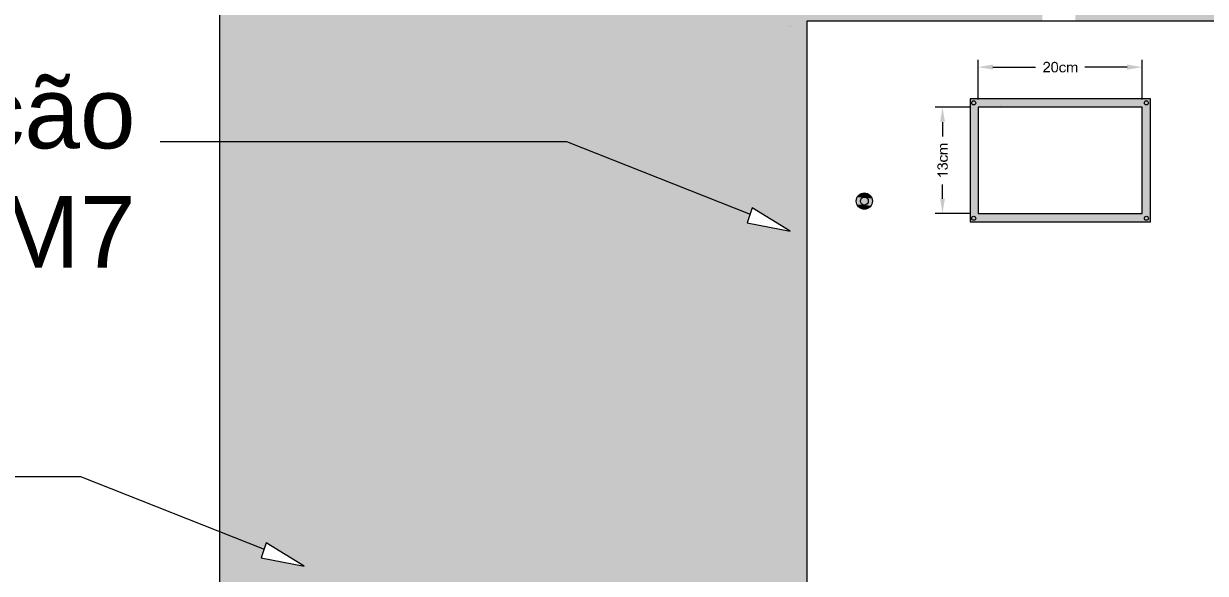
# Model space of a CAD drawing. Header units: millimetres. Extents: x 3949 to 6216, y -1987 to -943.
# Drawn here: x 4916.47 to 4951.33, y -1594.04 to -1577.82 of the extents above; entities that cross this region are included whole.
import ezdxf

# ---------------------------------------------------------------- set-up
doc = ezdxf.new("R2010")
doc.units = ezdxf.units.MM
doc.layers.add('PADRÃO DE ENTRADA', color=7, linetype='Continuous', lineweight=0)
doc.styles.add('ARIAL', font='arial.ttf')

msp = doc.modelspace()

# ---------------------------------------------------------------- hatches: boundary and pattern name
at = {"layer": 'PADRÃO DE ENTRADA', "true_color": 0xffdf7e}
h = msp.add_hatch(color=41, dxfattribs=at)
h.dxf.hatch_style = 1
h.paths.add_polyline_path([(4946.516, -1567.59), (4946.174, -1567.59), (4945.833, -1567.59), (4940.902, -1567.59), (4940.707, -1567.59), (4923.766, -1567.59), (4923.326, -1567.59), (4923.034, -1567.59), (4922.692, -1567.59), (4922.252, -1567.59), (4922.252, -1581.306), (4932.488, -1581.306), (4937.893, -1583.448), (4937.956, -1583.259), (4939.079, -1583.942), (4937.81, -1583.698), (4937.893, -1583.448), (4932.488, -1581.306), (4922.252, -1581.306), (4922.252, -1592.813), (4923.556, -1593.33), (4923.619, -1593.141), (4924.742, -1593.824), (4923.473, -1593.58), (4923.556, -1593.33), (4922.252, -1592.813), (4922.252, -1612.163), (4946.232, -1612.163), (4946.232, -1610.747), (4947.501, -1610.747), (4947.501, -1612.163), (4957.594, -1612.163), (4957.351, -1567.59), (4947.493, -1567.59), (4947.493, -1577.745), (4954.083, -1577.745), (4954.083, -1601.933), (4947.94, -1601.933), (4947.94, -1602.861), (4945.597, -1602.861), (4945.597, -1601.933), (4942.718, -1601.933), (4942.718, -1602.386), (4941.266, -1602.386), (4941.266, -1601.933), (4939.573, -1601.933), (4939.573, -1577.745), (4946.516, -1577.745)])
h.paths.add_polyline_path([(4937.795, -1594.922), (4937.795, -1595.214), (4938.367, -1595.214), (4938.367, -1595.849), (4937.795, -1595.849), (4937.795, -1596.115), (4926.308, -1596.115), (4926.308, -1595.849), (4925.711, -1595.849), (4925.711, -1595.214), (4926.308, -1595.214), (4926.308, -1594.922)], flags=16)
h.paths.add_polyline_path([(4937.199, -1595.214), (4937.199, -1595.112), (4937.656, -1595.112), (4937.656, -1595.95), (4937.199, -1595.95), (4926.905, -1595.849), (4926.905, -1595.95), (4926.422, -1595.95), (4926.422, -1595.112), (4926.905, -1595.112), (4926.905, -1595.214)], flags=0)
h.paths.add_polyline_path([(4936.398, -1612.266), (4943.785, -1612.266), (4943.785, -1609.022), (4936.398, -1609.022)], flags=9)
at = {"layer": 'PADRÃO DE ENTRADA', "true_color": 0xff7f00, "transparency": 33554559}
for points in [[(4946.739, -1579.217), (4946.739, -1579.255), (4946.533, -1579.255), (4946.533, -1579.255), (4946.533, -1579.245), (4946.542, -1579.245), (4946.542, -1579.236), (4946.542, -1579.236), (4946.542, -1579.236), (4946.542, -1579.226), (4946.542, -1579.226), (4946.542, -1579.226), (4946.542, -1579.217), (4946.551, -1579.217), (4946.551, -1579.208), (4946.551, -1579.208), (4946.551, -1579.208), (4946.561, -1579.198), (4946.561, -1579.198), (4946.561, -1579.198), (4946.57, -1579.189), (4946.57, -1579.189), (4946.57, -1579.189), (4946.57, -1579.189), (4946.57, -1579.18), (4946.58, -1579.18), (4946.58, -1579.18), (4946.58, -1579.17), (4946.589, -1579.17), (4946.589, -1579.17), (4946.589, -1579.161), (4946.598, -1579.161), (4946.598, -1579.161), (4946.598, -1579.151), (4946.608, -1579.151), (4946.608, -1579.151), (4946.617, -1579.142), (4946.617, -1579.142), (4946.617, -1579.142), (4946.626, -1579.133), (4946.626, -1579.133), (4946.636, -1579.133), (4946.636, -1579.123), (4946.645, -1579.123), (4946.645, -1579.114), (4946.645, -1579.114), (4946.655, -1579.114), (4946.655, -1579.105), (4946.655, -1579.105), (4946.664, -1579.105), (4946.664, -1579.105), (4946.664, -1579.095), (4946.673, -1579.095), (4946.673, -1579.095), (4946.673, -1579.086), (4946.673, -1579.086), (4946.683, -1579.086), (4946.683, -1579.086), (4946.683, -1579.076), (4946.683, -1579.076), (4946.683, -1579.076), (4946.692, -1579.067), (4946.692, -1579.067), (4946.692, -1579.058), (4946.692, -1579.058), (4946.702, -1579.058), (4946.702, -1579.048), (4946.702, -1579.048), (4946.702, -1579.039), (4946.702, -1579.039), (4946.702, -1579.039), (4946.702, -1579.029), (4946.702, -1579.029), (4946.702, -1579.02), (4946.702, -1579.02), (4946.702, -1579.02), (4946.702, -1579.011), (4946.692, -1579.011), (4946.692, -1579.001), (4946.692, -1579.001), (4946.692, -1579.001), (4946.683, -1578.992), (4946.683, -1578.992), (4946.683, -1578.992), (4946.683, -1578.992), (4946.673, -1578.983), (4946.673, -1578.983), (4946.664, -1578.983), (4946.664, -1578.983), (4946.664, -1578.983), (4946.655, -1578.983), (4946.655, -1578.983), (4946.645, -1578.983), (4946.645, -1578.983), (4946.636, -1578.983), (4946.636, -1578.983), (4946.626, -1578.983), (4946.626, -1578.983), (4946.617, -1578.983), (4946.617, -1578.983), (4946.617, -1578.983), (4946.608, -1578.983), (4946.608, -1578.992), (4946.608, -1578.992), (4946.598, -1578.992), (4946.598, -1578.992), (4946.598, -1579.001), (4946.598, -1579.001), (4946.589, -1579.001), (4946.589, -1579.011), (4946.589, -1579.011), (4946.589, -1579.011), (4946.589, -1579.02), (4946.589, -1579.02), (4946.58, -1579.029), (4946.58, -1579.029), (4946.58, -1579.039), (4946.58, -1579.039), (4946.542, -1579.039), (4946.542, -1579.029), (4946.542, -1579.029), (4946.542, -1579.02), (4946.551, -1579.02), (4946.551, -1579.011), (4946.551, -1579.011), (4946.551, -1579.001), (4946.551, -1579.001), (4946.551, -1579.001), (4946.551, -1578.992), (4946.561, -1578.992), (4946.561, -1578.992), (4946.561, -1578.983), (4946.561, -1578.983), (4946.57, -1578.983), (4946.57, -1578.973), (4946.57, -1578.973), (4946.57, -1578.973), (4946.58, -1578.964), (4946.58, -1578.964), (4946.58, -1578.964), (4946.589, -1578.964), (4946.589, -1578.964), (4946.598, -1578.954), (4946.598, -1578.954), (4946.598, -1578.954), (4946.608, -1578.954), (4946.608, -1578.954), (4946.617, -1578.954), (4946.617, -1578.954), (4946.617, -1578.945), (4946.626, -1578.945), (4946.626, -1578.945), (4946.636, -1578.945), (4946.636, -1578.945), (4946.645, -1578.945), (4946.645, -1578.945), (4946.655, -1578.945), (4946.655, -1578.945), (4946.664, -1578.945), (4946.664, -1578.945), (4946.673, -1578.954), (4946.673, -1578.954), (4946.683, -1578.954), (4946.683, -1578.954), (4946.683, -1578.954), (4946.692, -1578.954), (4946.692, -1578.954), (4946.702, -1578.964), (4946.702, -1578.964), (4946.702, -1578.964), (4946.711, -1578.964), (4946.711, -1578.973), (4946.711, -1578.973), (4946.711, -1578.973), (4946.72, -1578.973), (4946.72, -1578.983), (4946.72, -1578.983), (4946.73, -1578.983), (4946.73, -1578.992), (4946.73, -1578.992), (4946.73, -1578.992), (4946.73, -1579.001), (4946.739, -1579.001), (4946.739, -1579.011), (4946.739, -1579.011), (4946.739, -1579.011), (4946.739, -1579.02), (4946.739, -1579.02), (4946.739, -1579.029), (4946.739, -1579.029), (4946.739, -1579.029), (4946.739, -1579.039), (4946.739, -1579.039), (4946.739, -1579.048), (4946.739, -1579.048), (4946.739, -1579.058), (4946.739, -1579.058), (4946.739, -1579.067), (4946.73, -1579.067), (4946.73, -1579.067), (4946.73, -1579.076), (4946.73, -1579.076), (4946.73, -1579.076), (4946.73, -1579.086), (4946.72, -1579.086), (4946.72, -1579.095), (4946.72, -1579.095), (4946.711, -1579.095), (4946.711, -1579.105), (4946.711, -1579.105), (4946.711, -1579.105), (4946.702, -1579.114), (4946.702, -1579.114), (4946.702, -1579.114), (4946.702, -1579.114), (4946.692, -1579.123), (4946.692, -1579.123), (4946.692, -1579.123), (4946.692, -1579.123), (4946.683, -1579.133), (4946.683, -1579.133), (4946.683, -1579.133), (4946.673, -1579.142), (4946.673, -1579.142), (4946.664, -1579.142), (4946.664, -1579.151), (4946.664, -1579.151), (4946.655, -1579.151), (4946.655, -1579.161), (4946.645, -1579.161), (4946.645, -1579.161), (4946.636, -1579.17), (4946.636, -1579.17), (4946.626, -1579.18), (4946.626, -1579.18), (4946.626, -1579.18), (4946.617, -1579.189), (4946.617, -1579.189), (4946.617, -1579.189), (4946.608, -1579.189), (4946.608, -1579.198), (4946.608, -1579.198), (4946.608, -1579.198), (4946.608, -1579.198), (4946.598, -1579.208), (4946.598, -1579.208), (4946.598, -1579.208), (4946.598, -1579.217), (4946.589, -1579.217), (4946.589, -1579.217), (4946.589, -1579.217)], [(4947.18, -1579.18), (4947.217, -1579.18), (4947.208, -1579.189), (4947.208, -1579.189), (4947.208, -1579.189), (4947.208, -1579.198), (4947.208, -1579.198), (4947.208, -1579.208), (4947.208, -1579.208), (4947.199, -1579.217), (4947.199, -1579.217), (4947.199, -1579.217), (4947.199, -1579.226), (4947.199, -1579.226), (4947.189, -1579.226), (4947.189, -1579.236), (4947.189, -1579.236), (4947.18, -1579.236), (4947.18, -1579.236), (4947.18, -1579.245), (4947.18, -1579.245), (4947.17, -1579.245), (4947.17, -1579.245), (4947.161, -1579.255), (4947.161, -1579.255), (4947.161, -1579.255), (4947.152, -1579.255), (4947.152, -1579.255), (4947.142, -1579.255), (4947.142, -1579.264), (4947.133, -1579.264), (4947.133, -1579.264), (4947.133, -1579.264), (4947.124, -1579.264), (4947.124, -1579.264), (4947.114, -1579.264), (4947.114, -1579.264), (4947.105, -1579.264), (4947.105, -1579.264), (4947.095, -1579.264), (4947.095, -1579.255), (4947.086, -1579.255), (4947.086, -1579.255), (4947.086, -1579.255), (4947.077, -1579.255), (4947.077, -1579.255), (4947.067, -1579.255), (4947.067, -1579.245), (4947.067, -1579.245), (4947.058, -1579.245), (4947.058, -1579.245), (4947.058, -1579.236), (4947.049, -1579.236), (4947.049, -1579.236), (4947.049, -1579.236), (4947.049, -1579.226), (4947.039, -1579.226), (4947.039, -1579.226), (4947.039, -1579.217), (4947.039, -1579.217), (4947.03, -1579.217), (4947.03, -1579.208), (4947.03, -1579.208), (4947.03, -1579.198), (4947.03, -1579.198), (4947.03, -1579.198), (4947.02, -1579.189), (4947.02, -1579.189), (4947.02, -1579.18), (4947.02, -1579.18), (4947.02, -1579.17), (4947.02, -1579.17), (4947.02, -1579.161), (4947.02, -1579.161), (4947.02, -1579.151), (4947.02, -1579.151), (4947.02, -1579.142), (4947.02, -1579.142), (4947.02, -1579.133), (4947.02, -1579.133), (4947.02, -1579.123), (4947.02, -1579.123), (4947.02, -1579.123), (4947.02, -1579.114), (4947.02, -1579.114), (4947.02, -1579.105), (4947.02, -1579.105), (4947.03, -1579.095), (4947.03, -1579.095), (4947.03, -1579.095), (4947.03, -1579.086), (4947.03, -1579.086), (4947.03, -1579.086), (4947.03, -1579.076), (4947.039, -1579.076), (4947.039, -1579.067), (4947.039, -1579.067), (4947.039, -1579.067), (4947.049, -1579.058), (4947.049, -1579.058), (4947.049, -1579.058), (4947.058, -1579.048), (4947.058, -1579.048), (4947.058, -1579.048), (4947.067, -1579.048), (4947.067, -1579.039), (4947.067, -1579.039), (4947.067, -1579.039), (4947.077, -1579.039), (4947.077, -1579.039), (4947.086, -1579.039), (4947.086, -1579.029), (4947.095, -1579.029), (4947.095, -1579.029), (4947.095, -1579.029), (4947.105, -1579.029), (4947.105, -1579.029), (4947.114, -1579.029), (4947.114, -1579.029), (4947.124, -1579.029), (4947.124, -1579.029), (4947.133, -1579.029), (4947.133, -1579.029), (4947.142, -1579.029), (4947.142, -1579.029), (4947.152, -1579.029), (4947.152, -1579.029), (4947.152, -1579.029), (4947.161, -1579.039), (4947.161, -1579.039), (4947.17, -1579.039), (4947.17, -1579.039), (4947.17, -1579.039), (4947.18, -1579.048), (4947.18, -1579.048), (4947.18, -1579.048), (4947.189, -1579.048), (4947.189, -1579.058), (4947.189, -1579.058), (4947.199, -1579.058), (4947.199, -1579.067), (4947.199, -1579.067), (4947.199, -1579.076), (4947.199, -1579.076), (4947.208, -1579.076), (4947.208, -1579.086), (4947.208, -1579.086), (4947.208, -1579.095), (4947.208, -1579.095), (4947.208, -1579.095), (4947.17, -1579.105), (4947.17, -1579.105), (4947.17, -1579.095), (4947.17, -1579.095), (4947.17, -1579.086), (4947.161, -1579.086), (4947.161, -1579.076), (4947.161, -1579.076), (4947.161, -1579.076), (4947.152, -1579.076), (4947.152, -1579.067), (4947.152, -1579.067), (4947.152, -1579.067), (4947.142, -1579.067), (4947.142, -1579.067), (4947.133, -1579.058), (4947.133, -1579.058), (4947.124, -1579.058), (4947.124, -1579.058), (4947.124, -1579.058), (4947.114, -1579.058), (4947.114, -1579.058), (4947.105, -1579.058), (4947.105, -1579.058), (4947.105, -1579.067), (4947.095, -1579.067), (4947.095, -1579.067), (4947.086, -1579.067), (4947.086, -1579.067), (4947.086, -1579.076), (4947.077, -1579.076), (4947.077, -1579.076), (4947.077, -1579.076), (4947.077, -1579.086), (4947.067, -1579.086), (4947.067, -1579.086), (4947.067, -1579.095), (4947.067, -1579.095), (4947.067, -1579.095), (4947.067, -1579.105), (4947.058, -1579.105), (4947.058, -1579.114), (4947.058, -1579.114), (4947.058, -1579.123), (4947.058, -1579.123), (4947.058, -1579.133), (4947.058, -1579.133), (4947.058, -1579.142), (4947.058, -1579.142), (4947.058, -1579.142), (4947.058, -1579.151), (4947.058, -1579.151), (4947.058, -1579.161), (4947.058, -1579.17), (4947.058, -1579.17), (4947.058, -1579.18), (4947.058, -1579.18), (4947.058, -1579.18), (4947.067, -1579.189), (4947.067, -1579.189), (4947.067, -1579.198), (4947.067, -1579.198), (4947.067, -1579.198), (4947.067, -1579.208), (4947.077, -1579.208), (4947.077, -1579.208), (4947.077, -1579.208), (4947.077, -1579.217), (4947.077, -1579.217), (4947.086, -1579.217), (4947.086, -1579.217), (4947.095, -1579.226), (4947.095, -1579.226), (4947.095, -1579.226), (4947.105, -1579.226), (4947.105, -1579.226), (4947.114, -1579.226), (4947.114, -1579.226), (4947.124, -1579.226), (4947.124, -1579.226), (4947.124, -1579.226), (4947.133, -1579.226), (4947.133, -1579.226), (4947.133, -1579.226), (4947.142, -1579.226), (4947.142, -1579.226), (4947.152, -1579.226), (4947.152, -1579.217), (4947.152, -1579.217), (4947.161, -1579.217), (4947.161, -1579.217), (4947.161, -1579.208), (4947.161, -1579.208), (4947.17, -1579.208), (4947.17, -1579.198), (4947.17, -1579.198), (4947.17, -1579.198), (4947.17, -1579.189), (4947.17, -1579.189), (4947.18, -1579.18), (4947.18, -1579.18), (4947.18, -1579.18)], [(4947.245, -1579.255), (4947.245, -1579.029), (4947.283, -1579.029), (4947.283, -1579.067), (4947.283, -1579.058), (4947.283, -1579.058), (4947.283, -1579.058), (4947.292, -1579.048), (4947.292, -1579.048), (4947.292, -1579.048), (4947.302, -1579.048), (4947.302, -1579.039), (4947.311, -1579.039), (4947.311, -1579.039), (4947.311, -1579.039), (4947.311, -1579.039), (4947.321, -1579.029), (4947.321, -1579.029), (4947.33, -1579.029), (4947.33, -1579.029), (4947.339, -1579.029), (4947.339, -1579.029), (4947.339, -1579.029), (4947.349, -1579.029), (4947.349, -1579.029), (4947.358, -1579.029), (4947.358, -1579.029), (4947.367, -1579.029), (4947.367, -1579.029), (4947.377, -1579.029), (4947.377, -1579.029), (4947.377, -1579.039), (4947.386, -1579.039), (4947.386, -1579.039), (4947.396, -1579.039), (4947.396, -1579.048), (4947.396, -1579.048), (4947.396, -1579.048), (4947.405, -1579.058), (4947.405, -1579.058), (4947.405, -1579.058), (4947.405, -1579.067), (4947.414, -1579.067), (4947.414, -1579.067), (4947.414, -1579.058), (4947.414, -1579.058), (4947.424, -1579.058), (4947.424, -1579.048), (4947.424, -1579.048), (4947.433, -1579.048), (4947.433, -1579.039), (4947.433, -1579.039), (4947.442, -1579.039), (4947.442, -1579.039), (4947.452, -1579.039), (4947.452, -1579.029), (4947.452, -1579.029), (4947.461, -1579.029), (4947.461, -1579.029), (4947.471, -1579.029), (4947.471, -1579.029), (4947.471, -1579.029), (4947.48, -1579.029), (4947.48, -1579.029), (4947.489, -1579.029), (4947.489, -1579.029), (4947.499, -1579.029), (4947.499, -1579.029), (4947.508, -1579.029), (4947.508, -1579.029), (4947.517, -1579.039), (4947.517, -1579.039), (4947.517, -1579.039), (4947.527, -1579.039), (4947.527, -1579.048), (4947.527, -1579.048), (4947.527, -1579.048), (4947.536, -1579.048), (4947.536, -1579.048), (4947.536, -1579.058), (4947.536, -1579.058), (4947.536, -1579.058), (4947.546, -1579.067), (4947.546, -1579.067), (4947.546, -1579.076), (4947.546, -1579.076), (4947.546, -1579.086), (4947.546, -1579.086), (4947.546, -1579.095), (4947.546, -1579.095), (4947.546, -1579.105), (4947.546, -1579.105), (4947.546, -1579.255), (4947.508, -1579.255), (4947.508, -1579.114), (4947.508, -1579.114), (4947.508, -1579.105), (4947.508, -1579.105), (4947.508, -1579.095), (4947.508, -1579.095), (4947.508, -1579.086), (4947.508, -1579.086), (4947.508, -1579.086), (4947.508, -1579.076), (4947.499, -1579.076), (4947.499, -1579.076), (4947.499, -1579.067), (4947.489, -1579.067), (4947.489, -1579.067), (4947.489, -1579.067), (4947.489, -1579.067), (4947.48, -1579.067), (4947.48, -1579.058), (4947.471, -1579.058), (4947.471, -1579.058), (4947.471, -1579.058), (4947.461, -1579.058), (4947.461, -1579.067), (4947.452, -1579.067), (4947.452, -1579.067), (4947.442, -1579.067), (4947.442, -1579.067), (4947.442, -1579.067), (4947.433, -1579.076), (4947.433, -1579.076), (4947.433, -1579.076), (4947.433, -1579.076), (4947.424, -1579.086), (4947.424, -1579.086), (4947.424, -1579.086), (4947.424, -1579.095), (4947.424, -1579.095), (4947.424, -1579.105), (4947.414, -1579.105), (4947.414, -1579.105), (4947.414, -1579.114), (4947.414, -1579.114), (4947.414, -1579.123), (4947.414, -1579.123), (4947.414, -1579.255), (4947.377, -1579.255), (4947.377, -1579.114), (4947.377, -1579.105), (4947.377, -1579.105), (4947.377, -1579.095), (4947.377, -1579.095), (4947.377, -1579.086), (4947.377, -1579.086), (4947.377, -1579.086), (4947.367, -1579.076), (4947.367, -1579.076), (4947.367, -1579.076), (4947.367, -1579.067), (4947.367, -1579.067), (4947.358, -1579.067), (4947.358, -1579.067), (4947.349, -1579.067), (4947.349, -1579.067), (4947.349, -1579.058), (4947.339, -1579.058), (4947.339, -1579.058), (4947.33, -1579.058), (4947.33, -1579.058), (4947.33, -1579.067), (4947.321, -1579.067), (4947.321, -1579.067), (4947.311, -1579.067), (4947.311, -1579.067), (4947.311, -1579.067), (4947.302, -1579.076), (4947.302, -1579.076), (4947.302, -1579.076), (4947.292, -1579.076), (4947.292, -1579.086), (4947.292, -1579.086), (4947.292, -1579.095), (4947.292, -1579.095), (4947.292, -1579.095), (4947.283, -1579.105), (4947.283, -1579.105), (4947.283, -1579.105), (4947.283, -1579.114), (4947.283, -1579.114), (4947.283, -1579.123), (4947.283, -1579.123), (4947.283, -1579.133), (4947.283, -1579.133), (4947.283, -1579.142), (4947.283, -1579.255)], [(4943.719, -1581.674), (4943.503, -1581.674), (4943.503, -1581.637), (4943.531, -1581.637), (4943.531, -1581.637), (4943.522, -1581.628), (4943.522, -1581.628), (4943.522, -1581.628), (4943.513, -1581.628), (4943.513, -1581.618), (4943.513, -1581.618), (4943.503, -1581.609), (4943.503, -1581.609), (4943.503, -1581.609), (4943.503, -1581.609), (4943.503, -1581.599), (4943.503, -1581.599), (4943.503, -1581.59), (4943.494, -1581.59), (4943.494, -1581.59), (4943.494, -1581.581), (4943.494, -1581.581), (4943.494, -1581.571), (4943.494, -1581.571), (4943.494, -1581.562), (4943.494, -1581.562), (4943.494, -1581.552), (4943.494, -1581.552), (4943.494, -1581.543), (4943.503, -1581.543), (4943.503, -1581.543), (4943.503, -1581.534), (4943.503, -1581.534), (4943.503, -1581.524), (4943.513, -1581.524), (4943.513, -1581.524), (4943.513, -1581.515), (4943.513, -1581.515), (4943.522, -1581.515), (4943.522, -1581.515), (4943.531, -1581.506), (4943.531, -1581.506), (4943.531, -1581.506), (4943.531, -1581.506), (4943.531, -1581.496), (4943.522, -1581.496), (4943.522, -1581.496), (4943.522, -1581.496), (4943.513, -1581.487), (4943.513, -1581.487), (4943.513, -1581.487), (4943.503, -1581.477), (4943.503, -1581.477), (4943.503, -1581.468), (4943.503, -1581.468), (4943.503, -1581.468), (4943.503, -1581.459), (4943.494, -1581.459), (4943.494, -1581.449), (4943.494, -1581.449), (4943.494, -1581.449), (4943.494, -1581.44), (4943.494, -1581.44), (4943.494, -1581.431), (4943.494, -1581.431), (4943.494, -1581.421), (4943.494, -1581.421), (4943.494, -1581.412), (4943.503, -1581.412), (4943.503, -1581.402), (4943.503, -1581.402), (4943.503, -1581.402), (4943.503, -1581.393), (4943.513, -1581.393), (4943.513, -1581.393), (4943.513, -1581.384), (4943.513, -1581.384), (4943.513, -1581.384), (4943.522, -1581.384), (4943.522, -1581.384), (4943.522, -1581.374), (4943.531, -1581.374), (4943.531, -1581.374), (4943.541, -1581.374), (4943.541, -1581.374), (4943.541, -1581.374), (4943.55, -1581.374), (4943.55, -1581.365), (4943.559, -1581.365), (4943.559, -1581.365), (4943.569, -1581.365), (4943.569, -1581.365), (4943.719, -1581.365), (4943.719, -1581.402), (4943.588, -1581.402), (4943.578, -1581.402), (4943.569, -1581.402), (4943.569, -1581.402), (4943.559, -1581.402), (4943.559, -1581.412), (4943.559, -1581.412), (4943.55, -1581.412), (4943.55, -1581.412), (4943.55, -1581.412), (4943.541, -1581.412), (4943.541, -1581.412), (4943.541, -1581.421), (4943.531, -1581.421), (4943.531, -1581.421), (4943.531, -1581.431), (4943.531, -1581.431), (4943.531, -1581.431), (4943.531, -1581.44), (4943.531, -1581.44), (4943.531, -1581.449), (4943.531, -1581.449), (4943.531, -1581.459), (4943.531, -1581.459), (4943.531, -1581.459), (4943.531, -1581.468), (4943.531, -1581.468), (4943.531, -1581.477), (4943.541, -1581.477), (4943.541, -1581.477), (4943.541, -1581.487), (4943.541, -1581.487), (4943.55, -1581.487), (4943.55, -1581.487), (4943.55, -1581.487), (4943.559, -1581.496), (4943.559, -1581.496), (4943.559, -1581.496), (4943.569, -1581.496), (4943.569, -1581.496), (4943.578, -1581.496), (4943.578, -1581.496), (4943.588, -1581.496), (4943.588, -1581.496), (4943.597, -1581.496), (4943.719, -1581.496), (4943.719, -1581.534), (4943.578, -1581.534), (4943.569, -1581.534), (4943.569, -1581.543), (4943.559, -1581.543), (4943.559, -1581.543), (4943.559, -1581.543), (4943.55, -1581.543), (4943.55, -1581.543), (4943.541, -1581.543), (4943.541, -1581.543), (4943.541, -1581.543), (4943.541, -1581.552), (4943.531, -1581.552), (4943.531, -1581.552), (4943.531, -1581.562), (4943.531, -1581.562), (4943.531, -1581.571), (4943.531, -1581.571), (4943.531, -1581.581), (4943.531, -1581.581), (4943.531, -1581.581), (4943.531, -1581.59), (4943.531, -1581.59), (4943.531, -1581.59), (4943.531, -1581.599), (4943.531, -1581.599), (4943.541, -1581.609), (4943.541, -1581.609), (4943.541, -1581.609), (4943.541, -1581.618), (4943.541, -1581.618), (4943.55, -1581.618), (4943.55, -1581.618), (4943.559, -1581.628), (4943.559, -1581.628), (4943.559, -1581.628), (4943.569, -1581.628), (4943.569, -1581.628), (4943.569, -1581.628), (4943.578, -1581.628), (4943.578, -1581.628), (4943.588, -1581.628), (4943.588, -1581.628), (4943.597, -1581.637), (4943.597, -1581.637), (4943.606, -1581.637), (4943.606, -1581.637), (4943.719, -1581.637)], [(4943.644, -1581.74), (4943.644, -1581.703), (4943.653, -1581.703), (4943.653, -1581.703), (4943.663, -1581.703), (4943.663, -1581.703), (4943.672, -1581.712), (4943.672, -1581.712), (4943.672, -1581.712), (4943.681, -1581.712), (4943.681, -1581.712), (4943.691, -1581.721), (4943.691, -1581.721), (4943.691, -1581.721), (4943.7, -1581.721), (4943.7, -1581.731), (4943.7, -1581.731), (4943.71, -1581.731), (4943.71, -1581.731), (4943.71, -1581.74), (4943.71, -1581.74), (4943.719, -1581.74), (4943.719, -1581.749), (4943.719, -1581.749), (4943.719, -1581.759), (4943.719, -1581.759), (4943.719, -1581.759), (4943.728, -1581.768), (4943.728, -1581.768), (4943.728, -1581.778), (4943.728, -1581.778), (4943.728, -1581.787), (4943.728, -1581.787), (4943.728, -1581.796), (4943.728, -1581.796), (4943.728, -1581.796), (4943.728, -1581.806), (4943.728, -1581.806), (4943.728, -1581.815), (4943.728, -1581.815), (4943.728, -1581.824), (4943.728, -1581.824), (4943.719, -1581.834), (4943.719, -1581.834), (4943.719, -1581.834), (4943.719, -1581.843), (4943.719, -1581.843), (4943.719, -1581.853), (4943.71, -1581.853), (4943.71, -1581.853), (4943.71, -1581.862), (4943.71, -1581.862), (4943.7, -1581.862), (4943.7, -1581.871), (4943.7, -1581.871), (4943.7, -1581.871), (4943.691, -1581.871), (4943.691, -1581.881), (4943.691, -1581.881), (4943.681, -1581.881), (4943.681, -1581.881), (4943.681, -1581.881), (4943.672, -1581.89), (4943.672, -1581.89), (4943.663, -1581.89), (4943.663, -1581.89), (4943.663, -1581.89), (4943.653, -1581.89), (4943.653, -1581.89), (4943.644, -1581.89), (4943.644, -1581.9), (4943.635, -1581.9), (4943.635, -1581.9), (4943.625, -1581.9), (4943.625, -1581.9), (4943.616, -1581.9), (4943.616, -1581.9), (4943.606, -1581.9), (4943.606, -1581.9), (4943.597, -1581.9), (4943.597, -1581.9), (4943.588, -1581.9), (4943.588, -1581.9), (4943.578, -1581.89), (4943.578, -1581.89), (4943.569, -1581.89), (4943.569, -1581.89), (4943.569, -1581.89), (4943.559, -1581.89), (4943.559, -1581.89), (4943.55, -1581.89), (4943.55, -1581.881), (4943.55, -1581.881), (4943.55, -1581.881), (4943.541, -1581.881), (4943.541, -1581.881), (4943.531, -1581.881), (4943.531, -1581.871), (4943.531, -1581.871), (4943.522, -1581.871), (4943.522, -1581.862), (4943.522, -1581.862), (4943.513, -1581.862), (4943.513, -1581.853), (4943.513, -1581.853), (4943.513, -1581.853), (4943.513, -1581.853), (4943.503, -1581.843), (4943.503, -1581.843), (4943.503, -1581.834), (4943.503, -1581.834), (4943.503, -1581.834), (4943.503, -1581.824), (4943.494, -1581.824), (4943.494, -1581.815), (4943.494, -1581.815), (4943.494, -1581.806), (4943.494, -1581.806), (4943.494, -1581.796), (4943.494, -1581.796), (4943.494, -1581.787), (4943.494, -1581.787), (4943.494, -1581.778), (4943.494, -1581.778), (4943.494, -1581.768), (4943.494, -1581.768), (4943.503, -1581.768), (4943.503, -1581.759), (4943.503, -1581.759), (4943.503, -1581.749), (4943.503, -1581.749), (4943.503, -1581.749), (4943.513, -1581.74), (4943.513, -1581.74), (4943.513, -1581.74), (4943.513, -1581.731), (4943.522, -1581.731), (4943.522, -1581.731), (4943.522, -1581.721), (4943.531, -1581.721), (4943.531, -1581.721), (4943.531, -1581.721), (4943.541, -1581.712), (4943.541, -1581.712), (4943.55, -1581.712), (4943.55, -1581.712), (4943.559, -1581.712), (4943.559, -1581.712), (4943.559, -1581.703), (4943.569, -1581.703), (4943.569, -1581.74), (4943.569, -1581.74), (4943.559, -1581.749), (4943.559, -1581.749), (4943.55, -1581.749), (4943.55, -1581.749), (4943.55, -1581.749), (4943.541, -1581.759), (4943.541, -1581.759), (4943.541, -1581.759), (4943.541, -1581.759), (4943.531, -1581.768), (4943.531, -1581.768), (4943.531, -1581.768), (4943.531, -1581.778), (4943.531, -1581.778), (4943.531, -1581.787), (4943.531, -1581.787), (4943.522, -1581.796), (4943.522, -1581.796), (4943.531, -1581.796), (4943.531, -1581.806), (4943.531, -1581.806), (4943.531, -1581.815), (4943.531, -1581.815), (4943.531, -1581.815), (4943.531, -1581.824), (4943.531, -1581.824), (4943.541, -1581.834), (4943.541, -1581.834), (4943.541, -1581.834), (4943.541, -1581.843), (4943.55, -1581.843), (4943.55, -1581.843), (4943.55, -1581.843), (4943.559, -1581.843), (4943.559, -1581.853), (4943.559, -1581.853), (4943.569, -1581.853), (4943.569, -1581.853), (4943.569, -1581.853), (4943.578, -1581.853), (4943.578, -1581.853), (4943.588, -1581.853), (4943.588, -1581.853), (4943.597, -1581.862), (4943.597, -1581.862), (4943.606, -1581.862), (4943.606, -1581.862), (4943.616, -1581.862), (4943.616, -1581.862), (4943.625, -1581.862), (4943.625, -1581.862), (4943.635, -1581.853), (4943.635, -1581.853), (4943.644, -1581.853), (4943.644, -1581.853), (4943.653, -1581.853), (4943.653, -1581.853), (4943.653, -1581.853), (4943.663, -1581.853), (4943.663, -1581.853), (4943.672, -1581.843), (4943.672, -1581.843), (4943.672, -1581.843), (4943.672, -1581.843), (4943.681, -1581.843), (4943.681, -1581.834), (4943.681, -1581.834), (4943.681, -1581.834), (4943.691, -1581.824), (4943.691, -1581.824), (4943.691, -1581.824), (4943.691, -1581.815), (4943.691, -1581.815), (4943.7, -1581.806), (4943.7, -1581.806), (4943.7, -1581.806), (4943.7, -1581.796), (4943.7, -1581.796), (4943.7, -1581.787), (4943.7, -1581.787), (4943.7, -1581.787), (4943.691, -1581.778), (4943.691, -1581.778), (4943.691, -1581.768), (4943.691, -1581.768), (4943.691, -1581.768), (4943.681, -1581.759), (4943.681, -1581.759), (4943.681, -1581.759), (4943.681, -1581.749), (4943.672, -1581.749), (4943.672, -1581.749), (4943.672, -1581.749), (4943.663, -1581.749), (4943.663, -1581.74), (4943.653, -1581.74), (4943.653, -1581.74), (4943.644, -1581.74), (4943.644, -1581.74), (4943.644, -1581.74)], [(4943.644, -1582.134), (4943.635, -1582.096), (4943.644, -1582.096), (4943.644, -1582.096), (4943.653, -1582.096), (4943.653, -1582.096), (4943.663, -1582.087), (4943.663, -1582.087), (4943.672, -1582.087), (4943.672, -1582.087), (4943.672, -1582.087), (4943.681, -1582.078), (4943.681, -1582.078), (4943.681, -1582.078), (4943.681, -1582.078), (4943.691, -1582.068), (4943.691, -1582.068), (4943.691, -1582.068), (4943.691, -1582.059), (4943.691, -1582.059), (4943.7, -1582.05), (4943.7, -1582.05), (4943.7, -1582.05), (4943.7, -1582.04), (4943.7, -1582.04), (4943.7, -1582.031), (4943.7, -1582.031), (4943.7, -1582.021), (4943.7, -1582.021), (4943.691, -1582.012), (4943.691, -1582.012), (4943.691, -1582.012), (4943.691, -1582.003), (4943.691, -1582.003), (4943.681, -1582.003), (4943.681, -1581.993), (4943.681, -1581.993), (4943.672, -1581.993), (4943.672, -1581.984), (4943.672, -1581.984), (4943.663, -1581.984), (4943.663, -1581.984), (4943.663, -1581.975), (4943.653, -1581.975), (4943.653, -1581.975), (4943.644, -1581.975), (4943.644, -1581.975), (4943.635, -1581.975), (4943.635, -1581.975), (4943.635, -1581.975), (4943.625, -1581.975), (4943.625, -1581.975), (4943.616, -1581.975), (4943.616, -1581.975), (4943.616, -1581.975), (4943.606, -1581.975), (4943.606, -1581.984), (4943.597, -1581.984), (4943.597, -1581.984), (4943.597, -1581.984), (4943.588, -1581.993), (4943.588, -1581.993), (4943.588, -1581.993), (4943.588, -1581.993), (4943.578, -1582.003), (4943.578, -1582.003), (4943.578, -1582.012), (4943.578, -1582.012), (4943.578, -1582.012), (4943.578, -1582.021), (4943.578, -1582.021), (4943.578, -1582.031), (4943.578, -1582.031), (4943.578, -1582.031), (4943.578, -1582.04), (4943.578, -1582.04), (4943.578, -1582.05), (4943.578, -1582.05), (4943.578, -1582.05), (4943.578, -1582.059), (4943.578, -1582.059), (4943.541, -1582.059), (4943.541, -1582.05), (4943.541, -1582.05), (4943.541, -1582.05), (4943.541, -1582.04), (4943.541, -1582.04), (4943.541, -1582.031), (4943.541, -1582.031), (4943.541, -1582.021), (4943.541, -1582.021), (4943.541, -1582.021), (4943.541, -1582.012), (4943.531, -1582.012), (4943.531, -1582.003), (4943.531, -1582.003), (4943.531, -1582.003), (4943.522, -1581.993), (4943.522, -1581.993), (4943.522, -1581.993), (4943.513, -1581.993), (4943.513, -1581.993), (4943.503, -1581.993), (4943.503, -1581.984), (4943.494, -1581.984), (4943.494, -1581.984), (4943.494, -1581.984), (4943.484, -1581.984), (4943.484, -1581.993), (4943.475, -1581.993), (4943.475, -1581.993), (4943.466, -1581.993), (4943.466, -1581.993), (4943.466, -1582.003), (4943.456, -1582.003), (4943.456, -1582.003), (4943.456, -1582.003), (4943.456, -1582.012), (4943.456, -1582.012), (4943.447, -1582.012), (4943.447, -1582.021), (4943.447, -1582.021), (4943.447, -1582.031), (4943.447, -1582.031), (4943.447, -1582.04), (4943.447, -1582.04), (4943.447, -1582.04), (4943.447, -1582.05), (4943.447, -1582.05), (4943.447, -1582.059), (4943.447, -1582.059), (4943.447, -1582.059), (4943.456, -1582.068), (4943.456, -1582.068), (4943.456, -1582.068), (4943.456, -1582.078), (4943.466, -1582.078), (4943.466, -1582.078), (4943.466, -1582.078), (4943.475, -1582.087), (4943.475, -1582.087), (4943.475, -1582.087), (4943.484, -1582.087), (4943.484, -1582.087), (4943.494, -1582.087), (4943.494, -1582.096), (4943.503, -1582.096), (4943.494, -1582.134), (4943.494, -1582.134), (4943.484, -1582.125), (4943.484, -1582.125), (4943.475, -1582.125), (4943.475, -1582.125), (4943.466, -1582.125), (4943.466, -1582.125), (4943.456, -1582.125), (4943.456, -1582.115), (4943.456, -1582.115), (4943.447, -1582.115), (4943.447, -1582.115), (4943.447, -1582.106), (4943.438, -1582.106), (4943.438, -1582.106), (4943.438, -1582.096), (4943.438, -1582.096), (4943.428, -1582.096), (4943.428, -1582.096), (4943.428, -1582.087), (4943.428, -1582.087), (4943.428, -1582.087), (4943.419, -1582.078), (4943.419, -1582.078), (4943.419, -1582.068), (4943.419, -1582.068), (4943.419, -1582.059), (4943.419, -1582.059), (4943.419, -1582.059), (4943.419, -1582.05), (4943.419, -1582.05), (4943.419, -1582.04), (4943.419, -1582.04), (4943.419, -1582.031), (4943.419, -1582.031), (4943.419, -1582.021), (4943.419, -1582.021), (4943.419, -1582.021), (4943.419, -1582.012), (4943.419, -1582.012), (4943.419, -1582.003), (4943.419, -1582.003), (4943.419, -1581.993), (4943.428, -1581.993), (4943.428, -1581.993), (4943.428, -1581.984), (4943.428, -1581.984), (4943.428, -1581.984), (4943.438, -1581.975), (4943.438, -1581.975), (4943.438, -1581.975), (4943.447, -1581.965), (4943.447, -1581.965), (4943.447, -1581.965), (4943.456, -1581.965), (4943.456, -1581.956), (4943.456, -1581.956), (4943.466, -1581.956), (4943.466, -1581.956), (4943.475, -1581.956), (4943.475, -1581.956), (4943.475, -1581.946), (4943.484, -1581.946), (4943.484, -1581.946), (4943.494, -1581.946), (4943.494, -1581.946), (4943.503, -1581.946), (4943.503, -1581.946), (4943.503, -1581.946), (4943.513, -1581.946), (4943.513, -1581.956), (4943.522, -1581.956), (4943.522, -1581.956), (4943.531, -1581.956), (4943.531, -1581.956), (4943.531, -1581.956), (4943.531, -1581.965), (4943.541, -1581.965), (4943.541, -1581.965), (4943.541, -1581.965), (4943.55, -1581.975), (4943.55, -1581.975), (4943.55, -1581.984), (4943.55, -1581.984), (4943.559, -1581.984), (4943.559, -1581.993), (4943.559, -1581.984), (4943.559, -1581.984), (4943.559, -1581.975), (4943.559, -1581.975), (4943.569, -1581.975), (4943.569, -1581.965), (4943.569, -1581.965), (4943.569, -1581.956), (4943.578, -1581.956), (4943.578, -1581.956), (4943.578, -1581.956), (4943.578, -1581.946), (4943.578, -1581.946), (4943.588, -1581.946), (4943.588, -1581.946), (4943.597, -1581.946), (4943.597, -1581.937), (4943.597, -1581.937), (4943.606, -1581.937), (4943.606, -1581.937), (4943.616, -1581.937), (4943.616, -1581.937), (4943.625, -1581.937), (4943.625, -1581.937), (4943.635, -1581.937), (4943.635, -1581.937), (4943.635, -1581.937), (4943.644, -1581.937), (4943.644, -1581.937), (4943.653, -1581.937), (4943.653, -1581.937), (4943.653, -1581.937), (4943.663, -1581.937), (4943.663, -1581.937), (4943.672, -1581.937), (4943.672, -1581.946), (4943.681, -1581.946), (4943.681, -1581.946), (4943.681, -1581.946), (4943.691, -1581.946), (4943.691, -1581.956), (4943.691, -1581.956), (4943.7, -1581.956), (4943.7, -1581.965), (4943.7, -1581.965), (4943.7, -1581.965), (4943.71, -1581.965), (4943.71, -1581.975), (4943.71, -1581.975), (4943.71, -1581.975), (4943.719, -1581.984), (4943.719, -1581.984), (4943.719, -1581.993), (4943.719, -1581.993), (4943.719, -1581.993), (4943.728, -1582.003), (4943.728, -1582.003), (4943.728, -1582.012), (4943.728, -1582.012), (4943.728, -1582.021), (4943.728, -1582.021), (4943.728, -1582.031), (4943.728, -1582.031), (4943.728, -1582.04), (4943.728, -1582.04), (4943.728, -1582.04), (4943.728, -1582.05), (4943.728, -1582.05), (4943.728, -1582.059), (4943.728, -1582.059), (4943.728, -1582.059), (4943.728, -1582.068), (4943.728, -1582.068), (4943.719, -1582.078), (4943.719, -1582.078), (4943.719, -1582.087), (4943.719, -1582.087), (4943.719, -1582.087), (4943.71, -1582.096), (4943.71, -1582.096), (4943.71, -1582.096), (4943.71, -1582.106), (4943.71, -1582.106), (4943.7, -1582.106), (4943.7, -1582.106), (4943.7, -1582.115), (4943.691, -1582.115), (4943.691, -1582.115), (4943.681, -1582.125), (4943.681, -1582.125), (4943.681, -1582.125), (4943.672, -1582.125), (4943.672, -1582.125), (4943.672, -1582.134), (4943.663, -1582.134), (4943.663, -1582.134), (4943.653, -1582.134), (4943.653, -1582.134), (4943.644, -1582.134), (4943.644, -1582.134)], [(4943.719, -1582.228), (4943.719, -1582.265), (4943.484, -1582.265), (4943.484, -1582.275), (4943.484, -1582.275), (4943.494, -1582.275), (4943.494, -1582.284), (4943.494, -1582.284), (4943.494, -1582.284), (4943.503, -1582.293), (4943.503, -1582.293), (4943.503, -1582.303), (4943.513, -1582.303), (4943.513, -1582.303), (4943.513, -1582.312), (4943.513, -1582.312), (4943.513, -1582.322), (4943.522, -1582.322), (4943.522, -1582.322), (4943.522, -1582.331), (4943.522, -1582.331), (4943.522, -1582.34), (4943.522, -1582.34), (4943.531, -1582.34), (4943.531, -1582.35), (4943.494, -1582.35), (4943.494, -1582.34), (4943.484, -1582.34), (4943.484, -1582.331), (4943.484, -1582.331), (4943.484, -1582.322), (4943.475, -1582.322), (4943.475, -1582.322), (4943.475, -1582.312), (4943.475, -1582.312), (4943.466, -1582.312), (4943.466, -1582.303), (4943.466, -1582.303), (4943.466, -1582.293), (4943.456, -1582.293), (4943.456, -1582.293), (4943.456, -1582.293), (4943.456, -1582.284), (4943.447, -1582.284), (4943.447, -1582.284), (4943.438, -1582.275), (4943.438, -1582.275), (4943.438, -1582.275), (4943.428, -1582.265), (4943.428, -1582.265), (4943.428, -1582.265), (4943.419, -1582.265), (4943.419, -1582.256), (4943.419, -1582.256), (4943.419, -1582.256), (4943.419, -1582.228)]]:
    msp.add_hatch(color=30, dxfattribs=at).paths.add_polyline_path(points)
h = msp.add_hatch(color=30, dxfattribs=at)
h.paths.add_polyline_path([(4946.777, -1579.105), (4946.777, -1579.105), (4946.777, -1579.095), (4946.777, -1579.086), (4946.786, -1579.086), (4946.786, -1579.076), (4946.786, -1579.076), (4946.786, -1579.067), (4946.786, -1579.067), (4946.786, -1579.058), (4946.786, -1579.058), (4946.786, -1579.058), (4946.786, -1579.048), (4946.786, -1579.048), (4946.786, -1579.039), (4946.786, -1579.039), (4946.786, -1579.029), (4946.786, -1579.029), (4946.786, -1579.029), (4946.786, -1579.02), (4946.795, -1579.02), (4946.795, -1579.02), (4946.795, -1579.011), (4946.795, -1579.011), (4946.795, -1579.001), (4946.795, -1579.001), (4946.805, -1578.992), (4946.805, -1578.992), (4946.805, -1578.992), (4946.805, -1578.983), (4946.814, -1578.983), (4946.814, -1578.983), (4946.814, -1578.973), (4946.814, -1578.973), (4946.823, -1578.973), (4946.823, -1578.964), (4946.823, -1578.964), (4946.833, -1578.964), (4946.833, -1578.964), (4946.833, -1578.954), (4946.842, -1578.954), (4946.842, -1578.954), (4946.842, -1578.954), (4946.852, -1578.954), (4946.852, -1578.954), (4946.861, -1578.954), (4946.861, -1578.945), (4946.87, -1578.945), (4946.87, -1578.945), (4946.88, -1578.945), (4946.88, -1578.945), (4946.88, -1578.945), (4946.889, -1578.945), (4946.889, -1578.945), (4946.898, -1578.945), (4946.898, -1578.945), (4946.908, -1578.954), (4946.908, -1578.954), (4946.908, -1578.954), (4946.917, -1578.954), (4946.917, -1578.954), (4946.927, -1578.954), (4946.927, -1578.954), (4946.927, -1578.964), (4946.936, -1578.964), (4946.936, -1578.964), (4946.936, -1578.964), (4946.945, -1578.973), (4946.945, -1578.973), (4946.945, -1578.973), (4946.955, -1578.983), (4946.955, -1578.983), (4946.955, -1578.983), (4946.955, -1578.992), (4946.964, -1578.992), (4946.964, -1579.001), (4946.964, -1579.001), (4946.964, -1579.001), (4946.964, -1579.011), (4946.964, -1579.011), (4946.973, -1579.02), (4946.973, -1579.02), (4946.973, -1579.029), (4946.973, -1579.029), (4946.973, -1579.029), (4946.973, -1579.039), (4946.973, -1579.039), (4946.973, -1579.039), (4946.973, -1579.048), (4946.983, -1579.048), (4946.983, -1579.058), (4946.983, -1579.058), (4946.983, -1579.058), (4946.983, -1579.067), (4946.983, -1579.067), (4946.983, -1579.076), (4946.983, -1579.076), (4946.983, -1579.086), (4946.983, -1579.086), (4946.983, -1579.095), (4946.983, -1579.095), (4946.983, -1579.105), (4946.983, -1579.105), (4946.983, -1579.114), (4946.983, -1579.114), (4946.983, -1579.123), (4946.983, -1579.123), (4946.983, -1579.133), (4946.983, -1579.133), (4946.983, -1579.142), (4946.983, -1579.142), (4946.983, -1579.151), (4946.983, -1579.151), (4946.983, -1579.161), (4946.973, -1579.161), (4946.973, -1579.161), (4946.973, -1579.17), (4946.973, -1579.17), (4946.973, -1579.18), (4946.973, -1579.18), (4946.973, -1579.18), (4946.973, -1579.189), (4946.973, -1579.189), (4946.973, -1579.189), (4946.973, -1579.198), (4946.964, -1579.198), (4946.964, -1579.208), (4946.964, -1579.208), (4946.964, -1579.217), (4946.964, -1579.217), (4946.955, -1579.217), (4946.955, -1579.226), (4946.955, -1579.226), (4946.955, -1579.226), (4946.945, -1579.236), (4946.945, -1579.236), (4946.945, -1579.236), (4946.936, -1579.245), (4946.936, -1579.245), (4946.936, -1579.245), (4946.927, -1579.245), (4946.927, -1579.255), (4946.927, -1579.255), (4946.917, -1579.255), (4946.917, -1579.255), (4946.917, -1579.255), (4946.908, -1579.255), (4946.908, -1579.264), (4946.898, -1579.264), (4946.898, -1579.264), (4946.889, -1579.264), (4946.889, -1579.264), (4946.88, -1579.264), (4946.88, -1579.264), (4946.88, -1579.264), (4946.87, -1579.264), (4946.87, -1579.264), (4946.861, -1579.264), (4946.861, -1579.264), (4946.852, -1579.255), (4946.852, -1579.255), (4946.852, -1579.255), (4946.842, -1579.255), (4946.842, -1579.255), (4946.833, -1579.255), (4946.833, -1579.245), (4946.833, -1579.245), (4946.823, -1579.245), (4946.823, -1579.245), (4946.823, -1579.236), (4946.814, -1579.236), (4946.814, -1579.236), (4946.814, -1579.226), (4946.814, -1579.226), (4946.814, -1579.226), (4946.805, -1579.226), (4946.805, -1579.226), (4946.805, -1579.217), (4946.805, -1579.217), (4946.805, -1579.217), (4946.795, -1579.208), (4946.795, -1579.208), (4946.795, -1579.208), (4946.795, -1579.198), (4946.795, -1579.198), (4946.795, -1579.189), (4946.795, -1579.189), (4946.786, -1579.189), (4946.786, -1579.18), (4946.786, -1579.18), (4946.786, -1579.17), (4946.786, -1579.17), (4946.786, -1579.161), (4946.786, -1579.161), (4946.786, -1579.151), (4946.786, -1579.151), (4946.786, -1579.142), (4946.786, -1579.142), (4946.786, -1579.133), (4946.786, -1579.133), (4946.786, -1579.123), (4946.777, -1579.123), (4946.777, -1579.114), (4946.777, -1579.114), (4946.777, -1579.105)], flags=0)
h.paths.add_polyline_path([(4946.823, -1579.105), (4946.823, -1579.114), (4946.823, -1579.114), (4946.823, -1579.123), (4946.823, -1579.133), (4946.823, -1579.133), (4946.823, -1579.142), (4946.823, -1579.142), (4946.823, -1579.151), (4946.823, -1579.151), (4946.823, -1579.161), (4946.823, -1579.161), (4946.823, -1579.17), (4946.823, -1579.17), (4946.823, -1579.18), (4946.823, -1579.18), (4946.823, -1579.18), (4946.833, -1579.189), (4946.833, -1579.189), (4946.833, -1579.189), (4946.833, -1579.198), (4946.833, -1579.198), (4946.833, -1579.198), (4946.833, -1579.198), (4946.833, -1579.208), (4946.842, -1579.208), (4946.842, -1579.208), (4946.842, -1579.217), (4946.842, -1579.217), (4946.852, -1579.217), (4946.852, -1579.226), (4946.852, -1579.226), (4946.861, -1579.226), (4946.861, -1579.226), (4946.87, -1579.226), (4946.87, -1579.226), (4946.87, -1579.226), (4946.88, -1579.226), (4946.88, -1579.226), (4946.889, -1579.226), (4946.889, -1579.226), (4946.889, -1579.226), (4946.898, -1579.226), (4946.898, -1579.226), (4946.908, -1579.226), (4946.908, -1579.226), (4946.908, -1579.217), (4946.917, -1579.217), (4946.917, -1579.217), (4946.917, -1579.208), (4946.927, -1579.208), (4946.927, -1579.208), (4946.927, -1579.208), (4946.927, -1579.198), (4946.927, -1579.198), (4946.927, -1579.198), (4946.936, -1579.189), (4946.936, -1579.189), (4946.936, -1579.189), (4946.936, -1579.18), (4946.936, -1579.18), (4946.936, -1579.18), (4946.936, -1579.17), (4946.936, -1579.17), (4946.936, -1579.161), (4946.936, -1579.161), (4946.936, -1579.151), (4946.945, -1579.151), (4946.945, -1579.142), (4946.945, -1579.142), (4946.945, -1579.133), (4946.945, -1579.133), (4946.945, -1579.123), (4946.945, -1579.123), (4946.945, -1579.114), (4946.945, -1579.105), (4946.945, -1579.105), (4946.945, -1579.095), (4946.945, -1579.095), (4946.945, -1579.086), (4946.945, -1579.086), (4946.945, -1579.076), (4946.945, -1579.067), (4946.945, -1579.067), (4946.945, -1579.058), (4946.936, -1579.058), (4946.936, -1579.048), (4946.936, -1579.048), (4946.936, -1579.039), (4946.936, -1579.039), (4946.936, -1579.039), (4946.936, -1579.029), (4946.936, -1579.029), (4946.936, -1579.02), (4946.936, -1579.02), (4946.936, -1579.02), (4946.927, -1579.011), (4946.927, -1579.011), (4946.927, -1579.011), (4946.927, -1579.011), (4946.927, -1579.001), (4946.927, -1579.001), (4946.927, -1579.001), (4946.917, -1579.001), (4946.917, -1578.992), (4946.917, -1578.992), (4946.908, -1578.992), (4946.908, -1578.983), (4946.898, -1578.983), (4946.898, -1578.983), (4946.898, -1578.983), (4946.889, -1578.983), (4946.889, -1578.983), (4946.88, -1578.983), (4946.88, -1578.983), (4946.88, -1578.983), (4946.87, -1578.983), (4946.87, -1578.983), (4946.861, -1578.983), (4946.861, -1578.983), (4946.861, -1578.983), (4946.852, -1578.983), (4946.852, -1578.992), (4946.852, -1578.992), (4946.842, -1578.992), (4946.842, -1579.001), (4946.842, -1579.001), (4946.842, -1579.001), (4946.833, -1579.001), (4946.833, -1579.011), (4946.833, -1579.011), (4946.833, -1579.011), (4946.833, -1579.02), (4946.833, -1579.02), (4946.833, -1579.02), (4946.823, -1579.029), (4946.823, -1579.029), (4946.823, -1579.039), (4946.823, -1579.039), (4946.823, -1579.039), (4946.823, -1579.048), (4946.823, -1579.048), (4946.823, -1579.058), (4946.823, -1579.058), (4946.823, -1579.067), (4946.823, -1579.067), (4946.823, -1579.076), (4946.823, -1579.086), (4946.823, -1579.086), (4946.823, -1579.095), (4946.823, -1579.095), (4946.823, -1579.105), (4946.823, -1579.105)], flags=0)

# ---------------------------------------------------------------- linework, layer by layer
at = {"layer": 'PADRÃO DE ENTRADA', "color": 7, "lineweight": 5}
for points in [[(4922.252, -1612.163), (4922.252, -1567.59)], [(4939.03, -1577.9), (4939.03, -1577.9)], [(4939.03, -1577.9), (4939.03, -1577.9)], [(4939.03, -1577.9), (4939.03, -1577.9)], [(4939.079, -1577.9), (4939.079, -1577.9)], [(4939.079, -1577.9), (4939.079, -1577.9)], [(4939.079, -1577.9), (4939.079, -1577.9)], [(4924.693, -1593.824), (4924.693, -1593.824)], [(4924.693, -1593.824), (4924.693, -1593.824)], [(4924.693, -1593.824), (4924.693, -1593.824)], [(4924.742, -1593.824), (4924.742, -1593.824)], [(4924.742, -1593.824), (4924.742, -1593.824)], [(4924.742, -1593.824), (4924.742, -1593.824)]]:
    msp.add_lwpolyline(points, dxfattribs=at)
at = {"layer": 'PADRÃO DE ENTRADA', "lineweight": 5}
for points in [[(4954.083, -1601.933), (4954.083, -1577.745), (4939.573, -1577.745), (4939.573, -1601.933)], [(4944.385, -1583.672), (4949.703, -1583.672), (4949.703, -1580.042), (4944.385, -1580.042)], [(4944.619, -1583.428), (4949.459, -1583.428), (4949.459, -1580.286), (4944.619, -1580.286)]]:
    msp.add_lwpolyline(points, close=True, dxfattribs=at)
for points in [[(4944.619, -1580.061), (4944.619, -1578.889)], [(4949.459, -1580.061), (4949.459, -1578.889)], [(4945.06, -1579.105), (4946.317, -1579.105)], [(4949.018, -1579.105), (4947.771, -1579.105)], [(4944.404, -1580.286), (4943.353, -1580.286)], [(4945.295, -1580.23), (4945.295, -1580.23)], [(4943.569, -1580.727), (4943.569, -1581.149)], [(4943.569, -1582.987), (4943.569, -1582.565)], [(4944.404, -1583.428), (4943.353, -1583.428)]]:
    msp.add_lwpolyline(points, dxfattribs=at)
at = {"layer": 'PADRÃO DE ENTRADA', "color": 150, "lineweight": 5, "true_color": 0x007eff}
for points in [[(4937.907, -1583.454), (4932.488, -1581.306), (4920.495, -1581.306)], [(4923.571, -1593.336), (4918.151, -1591.188), (4909.51, -1591.188)]]:
    msp.add_lwpolyline(points, dxfattribs=at)
for points in [[(4937.81, -1583.698), (4939.079, -1583.942), (4937.956, -1583.259)], [(4923.473, -1593.58), (4924.742, -1593.824), (4923.619, -1593.141)]]:
    msp.add_lwpolyline(points, close=True, dxfattribs=at)
at = {"layer": 'PADRÃO DE ENTRADA', "lineweight": 5}
for centre, radius in [((4944.493, -1580.16), 0.061), ((4949.586, -1580.16), 0.061), ((4941.266, -1583.058), 0.239), ((4941.266, -1583.058), 0.117), ((4944.493, -1583.564), 0.061), ((4949.586, -1583.564), 0.061)]:
    msp.add_circle(centre, radius, dxfattribs=at)
at = {"layer": 'PADRÃO DE ENTRADA', "transparency": 33554559}
for points in [[(4945.06, -1579.029), (4945.06, -1579.18), (4944.619, -1579.105)], [(4949.018, -1579.029), (4949.018, -1579.18), (4949.459, -1579.105)], [(4943.503, -1580.727), (4943.644, -1580.727), (4943.569, -1580.286)], [(4943.503, -1582.987), (4943.644, -1582.987), (4943.569, -1583.428)]]:
    msp.add_solid(points, dxfattribs=at)
at = {"layer": 'PADRÃO DE ENTRADA', "color": 9, "true_color": 0xc7c8ca, "transparency": 33554559}
for points in [[(4949.703, -1580.042), (4944.385, -1580.042), (4949.703, -1580.286)], [(4944.385, -1580.042), (4949.703, -1580.286), (4944.385, -1580.286)], [(4944.619, -1580.286), (4944.385, -1580.286), (4944.619, -1583.428)], [(4944.385, -1580.286), (4944.619, -1583.428), (4944.385, -1583.428)], [(4949.703, -1580.286), (4949.459, -1580.286), (4949.703, -1583.428)], [(4949.459, -1580.286), (4949.703, -1583.428), (4949.459, -1583.428)], [(4941.121, -1582.875), (4941.44, -1582.903), (4941.083, -1582.903)], [(4941.158, -1582.847), (4941.412, -1582.875), (4941.121, -1582.875)], [(4941.412, -1582.875), (4941.121, -1582.875), (4941.44, -1582.903)], [(4941.196, -1582.837), (4941.374, -1582.847), (4941.158, -1582.847)], [(4941.374, -1582.847), (4941.158, -1582.847), (4941.412, -1582.875)], [(4941.243, -1582.828), (4941.327, -1582.837), (4941.196, -1582.837)], [(4941.327, -1582.837), (4941.196, -1582.837), (4941.374, -1582.847)], [(4941.29, -1582.828), (4941.243, -1582.828), (4941.327, -1582.837)], [(4941.027, -1583.025), (4941.505, -1583.063), (4941.018, -1583.063)], [(4941.505, -1583.063), (4941.018, -1583.063), (4941.505, -1583.109)], [(4941.018, -1583.063), (4941.505, -1583.109), (4941.027, -1583.109)], [(4941.037, -1582.978), (4941.505, -1583.025), (4941.027, -1583.025)], [(4941.505, -1583.025), (4941.027, -1583.025), (4941.505, -1583.063)], [(4941.505, -1583.109), (4941.027, -1583.109), (4941.487, -1583.156)], [(4941.027, -1583.109), (4941.487, -1583.156), (4941.037, -1583.156)], [(4941.055, -1582.941), (4941.487, -1582.978), (4941.037, -1582.978)], [(4941.487, -1582.978), (4941.037, -1582.978), (4941.505, -1583.025)], [(4941.487, -1583.156), (4941.037, -1583.156), (4941.468, -1583.194)], [(4941.037, -1583.156), (4941.468, -1583.194), (4941.055, -1583.194)], [(4941.083, -1582.903), (4941.468, -1582.941), (4941.055, -1582.941)], [(4941.468, -1582.941), (4941.055, -1582.941), (4941.487, -1582.978)], [(4941.468, -1583.194), (4941.055, -1583.194), (4941.44, -1583.231)], [(4941.055, -1583.194), (4941.44, -1583.231), (4941.083, -1583.231)], [(4941.44, -1582.903), (4941.083, -1582.903), (4941.468, -1582.941)], [(4941.44, -1583.231), (4941.083, -1583.231), (4941.412, -1583.259)], [(4941.083, -1583.231), (4941.412, -1583.259), (4941.121, -1583.259)], [(4941.412, -1583.259), (4941.121, -1583.259), (4941.374, -1583.278)], [(4941.121, -1583.259), (4941.374, -1583.278), (4941.158, -1583.278)], [(4941.374, -1583.278), (4941.158, -1583.278), (4941.327, -1583.297)], [(4941.158, -1583.278), (4941.327, -1583.297), (4941.196, -1583.297)], [(4941.327, -1583.297), (4941.196, -1583.297), (4941.29, -1583.306)], [(4941.196, -1583.297), (4941.29, -1583.306), (4941.243, -1583.306)], [(4949.703, -1583.428), (4944.385, -1583.428), (4949.703, -1583.672)], [(4944.385, -1583.428), (4949.703, -1583.672), (4944.385, -1583.672)]]:
    msp.add_solid(points, dxfattribs=at)

# ---------------------------------------------------------------- texts
at = {"layer": 'PADRÃO DE ENTRADA', "color": 30, "insert": (4919.768, -1579.391), "char_height": 2.11077, "width": 28.84839, "attachment_point": 3, "style": 'ARIAL'}
msp.add_mtext('Caixa de Medição\\PCM7', dxfattribs=at)

doc.saveas('drawing.dxf')
